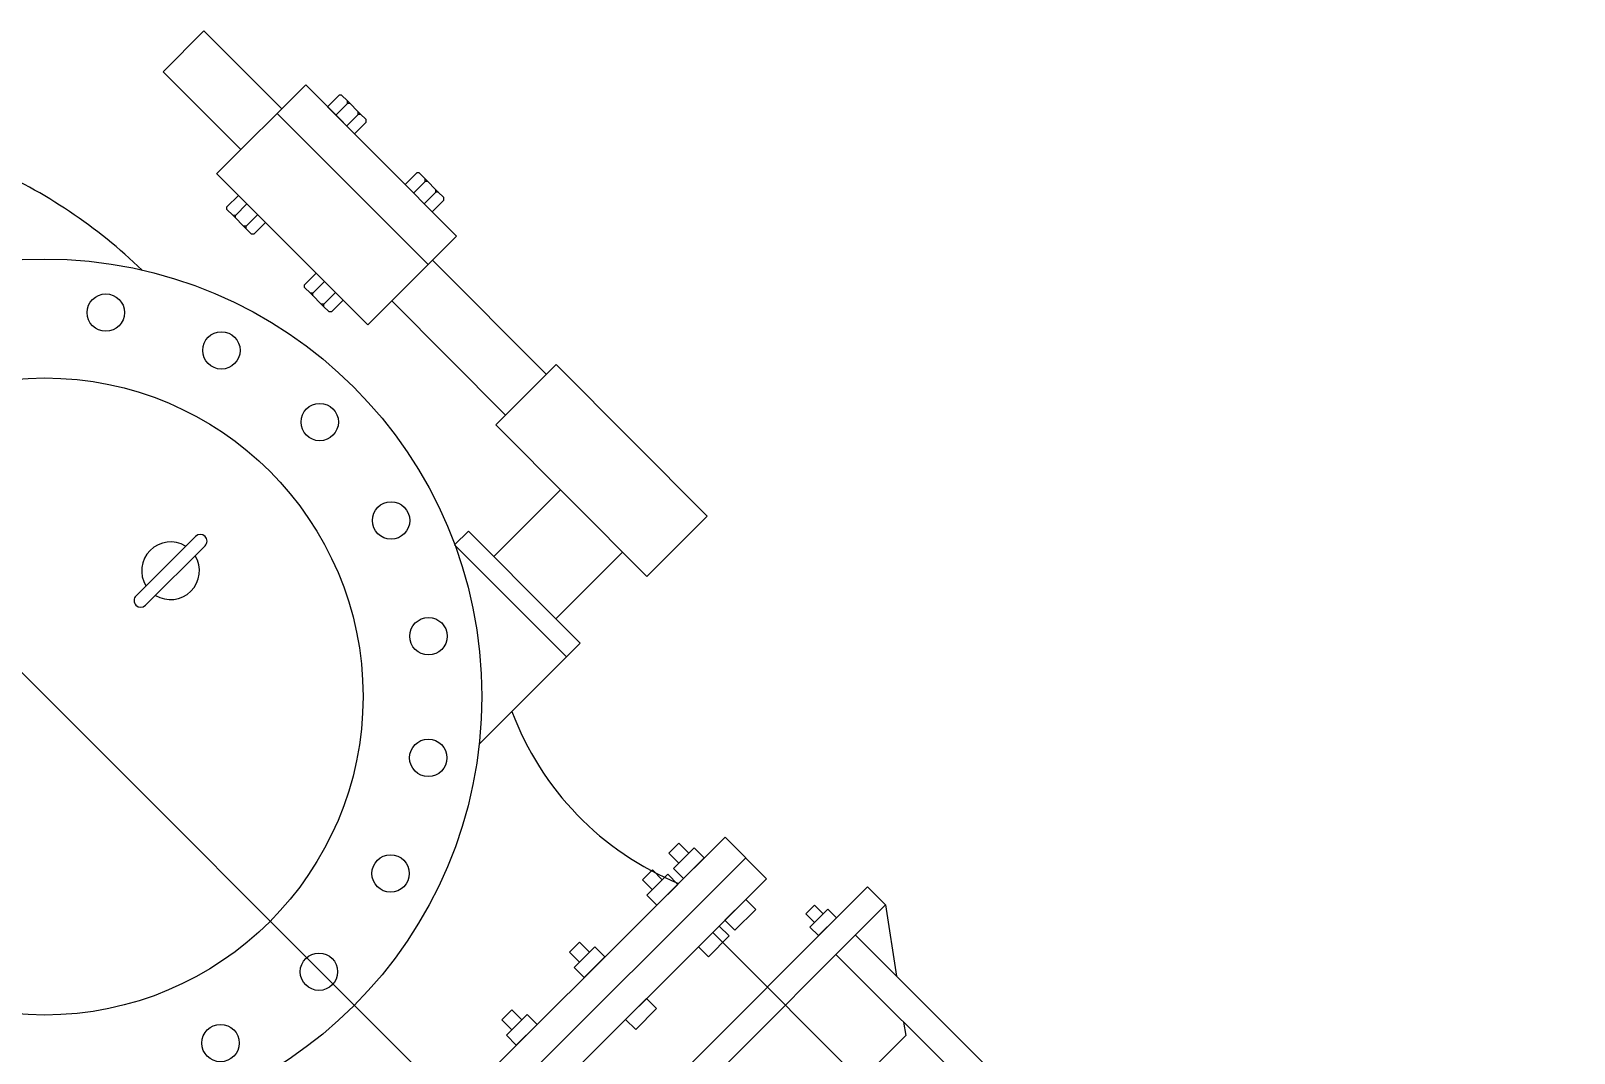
# Model space of a CAD drawing. Header units: inches. Extents: x 72602 to 350810, y -122122 to 43597.
# Drawn here: x 151874 to 153393, y -80330 to -79324 of the extents above; entities that cross this region are included whole.
import ezdxf

# ---------------------------------------------------------------- set-up
doc = ezdxf.new("R2010")
doc.units = ezdxf.units.IN
doc.header["$MEASUREMENT"] = 0
doc.layers.add('M-X-BKGD', color=8, linetype='Continuous')

msp = doc.modelspace()

# ---------------------------------------------------------------- linework, layer by layer
at = {"layer": 'M-X-BKGD'}
for p, q in [((152044.3, -79324.1), (152004.1, -79364.3)), ((152044.3, -79324.1), (152004.1, -79364.3)), ((152120.9, -79400.9), (152044.3, -79324.1)), ((152120.9, -79400.9), (152044.3, -79324.1)), ((152080.7, -79441), (152004.1, -79364.3)), ((152080.7, -79441), (152004.1, -79364.3)), ((152144.5, -79377.4), (152057, -79464.6)), ((152144.5, -79377.4), (152057, -79464.6)), ((152293, -79526.2), (152144.5, -79377.4)), ((152293, -79526.2), (152144.5, -79377.4)), ((152165.8, -79398.8), (152177.3, -79387.3)), ((152165.8, -79398.8), (152177.3, -79387.3)), ((152185.5, -79395.6), (152174.1, -79407)), ((152185.5, -79395.6), (152174.1, -79407)), ((152179.8, -79387.3), (152177.3, -79387.3)), ((152179.8, -79387.3), (152177.3, -79387.3)), ((152185.5, -79393.1), (152179.8, -79387.3)), ((152185.5, -79393.1), (152179.8, -79387.3)), ((152198.2, -79405.8), (152185.5, -79393.1)), ((152185.5, -79395.6), (152185.5, -79393.1)), ((152198.2, -79405.8), (152185.5, -79393.1)), ((152185.5, -79395.6), (152185.5, -79393.1)), ((152188, -79395.6), (152185.5, -79395.6)), ((152188, -79395.6), (152185.5, -79395.6)), ((152264.9, -79554.2), (152116.5, -79405.3)), ((152264.9, -79554.2), (152116.5, -79405.3)), ((152192.5, -79425.4), (152165.8, -79398.8)), ((152192.5, -79425.4), (152165.8, -79398.8)), ((152196.2, -79406.3), (152184.8, -79417.7)), ((152196.2, -79406.3), (152184.8, -79417.7)), ((152196.2, -79406.3), (152196.2, -79403.8)), ((152196.2, -79406.3), (152196.2, -79403.8)), ((152198.7, -79406.3), (152196.2, -79406.3)), ((152198.7, -79406.3), (152196.2, -79406.3)), ((152203.9, -79411.5), (152198.2, -79405.8)), ((152203.9, -79411.5), (152198.2, -79405.8)), ((152192.5, -79425.4), (152203.9, -79414)), ((152192.5, -79425.4), (152203.9, -79414)), ((152203.9, -79414), (152203.9, -79411.5)), ((152203.9, -79414), (152203.9, -79411.5)), ((152205.5, -79613.5), (152056.8, -79464.4)), ((152205.5, -79613.5), (152056.8, -79464.4)), ((152242.3, -79475.4), (152253.8, -79464)), ((152242.3, -79475.4), (152253.8, -79464)), ((152256.3, -79464), (152253.8, -79464)), ((152256.3, -79464), (152253.8, -79464)), ((152262, -79469.8), (152256.3, -79464)), ((152262, -79469.8), (152256.3, -79464)), ((152274.6, -79482.5), (152262, -79469.8)), ((152262, -79472.3), (152262, -79469.8)), ((152274.6, -79482.5), (152262, -79469.8)), ((152262, -79472.3), (152262, -79469.8)), ((152078.4, -79486), (152066.9, -79497.4)), ((152078.4, -79486), (152066.9, -79497.4)), ((152105, -79512.7), (152078.4, -79486)), ((152105, -79512.7), (152078.4, -79486)), ((152268.9, -79502.1), (152242.3, -79475.4)), ((152268.9, -79502.1), (152242.3, -79475.4)), ((152262, -79472.3), (152250.5, -79483.7)), ((152262, -79472.3), (152250.5, -79483.7)), ((152272.7, -79483), (152261.2, -79494.4)), ((152272.7, -79483), (152261.2, -79494.4)), ((152264.5, -79472.3), (152262, -79472.3)), ((152264.5, -79472.3), (152262, -79472.3)), ((152272.7, -79483), (152272.7, -79480.5)), ((152272.7, -79483), (152272.7, -79480.5)), ((152275.2, -79483), (152272.7, -79483)), ((152275.2, -79483), (152272.7, -79483)), ((152280.4, -79488.2), (152274.6, -79482.5)), ((152280.4, -79488.2), (152274.6, -79482.5)), ((152066.9, -79499.9), (152066.9, -79497.4)), ((152066.9, -79499.9), (152066.9, -79497.4)), ((152072.6, -79505.6), (152066.9, -79499.9)), ((152072.6, -79505.6), (152066.9, -79499.9)), ((152075.2, -79505.7), (152086.6, -79494.2)), ((152075.2, -79505.7), (152086.6, -79494.2)), ((152268.9, -79502.1), (152280.4, -79490.7)), ((152268.9, -79502.1), (152280.4, -79490.7)), ((152280.4, -79490.7), (152280.4, -79488.2)), ((152280.4, -79490.7), (152280.4, -79488.2)), ((152085.3, -79518.3), (152072.6, -79505.6)), ((152075.2, -79505.7), (152072.6, -79505.6)), ((152085.3, -79518.3), (152072.6, -79505.6)), ((152075.2, -79505.7), (152072.6, -79505.6)), ((152075.2, -79508.2), (152075.2, -79505.7)), ((152075.2, -79508.2), (152075.2, -79505.7)), ((152085.9, -79516.4), (152083.3, -79516.4)), ((152085.9, -79516.4), (152083.3, -79516.4)), ((152085.8, -79518.9), (152085.9, -79516.4)), ((152085.8, -79518.9), (152085.9, -79516.4)), ((152085.9, -79516.4), (152097.3, -79505)), ((152085.9, -79516.4), (152097.3, -79505)), ((152105, -79512.7), (152093.5, -79524.1)), ((152105, -79512.7), (152093.5, -79524.1)), ((152091, -79524.1), (152085.3, -79518.3)), ((152091, -79524.1), (152085.3, -79518.3)), ((152093.5, -79524.1), (152091, -79524.1)), ((152093.5, -79524.1), (152091, -79524.1)), ((152293, -79526.2), (152205.5, -79613.5)), ((152293, -79526.2), (152205.5, -79613.5)), ((152154.8, -79562.7), (152143.4, -79574.1)), ((152154.8, -79562.7), (152143.4, -79574.1)), ((152181.4, -79589.3), (152154.8, -79562.7)), ((152181.4, -79589.3), (152154.8, -79562.7)), ((152381.5, -79662.2), (152269.3, -79549.8)), ((152381.5, -79662.2), (152269.3, -79549.8)), ((152143.4, -79576.6), (152143.4, -79574.1)), ((152143.4, -79576.6), (152143.4, -79574.1)), ((152149.1, -79582.3), (152143.4, -79576.6)), ((152149.1, -79582.3), (152143.4, -79576.6)), ((152151.6, -79582.3), (152163.1, -79570.9)), ((152151.6, -79582.3), (152163.1, -79570.9)), ((152161.8, -79595), (152149.1, -79582.3)), ((152151.6, -79582.3), (152149.1, -79582.3)), ((152161.8, -79595), (152149.1, -79582.3)), ((152151.6, -79582.3), (152149.1, -79582.3)), ((152151.6, -79584.8), (152151.6, -79582.3)), ((152151.6, -79584.8), (152151.6, -79582.3)), ((152162.3, -79593.1), (152159.8, -79593)), ((152162.3, -79593.1), (152159.8, -79593)), ((152162.3, -79593.1), (152173.8, -79581.6)), ((152162.3, -79593.1), (152173.8, -79581.6)), ((152162.3, -79595.6), (152162.3, -79593.1)), ((152162.3, -79595.6), (152162.3, -79593.1)), ((152181.4, -79589.3), (152170, -79600.8)), ((152181.4, -79589.3), (152170, -79600.8)), ((152341.2, -79702.3), (152229.1, -79589.9)), ((152341.2, -79702.3), (152229.1, -79589.9)), ((152167.5, -79600.8), (152161.8, -79595)), ((152167.5, -79600.8), (152161.8, -79595)), ((152170, -79600.8), (152167.5, -79600.8)), ((152170, -79600.8), (152167.5, -79600.8)), ((152391.1, -79652.6), (152331.6, -79711.9)), ((152391.1, -79652.6), (152331.6, -79711.9)), ((152539.7, -79801.7), (152391.1, -79652.6)), ((152539.7, -79801.7), (152391.1, -79652.6)), ((152480.3, -79861), (152331.6, -79711.9)), ((152480.3, -79861), (152331.6, -79711.9)), ((152395.4, -79775.9), (152329.6, -79841.5)), ((152395.4, -79775.9), (152329.6, -79841.5)), ((152539.7, -79801.7), (152480.3, -79861)), ((152539.7, -79801.7), (152480.3, -79861)), ((152304.6, -79816.4), (152291.1, -79829.8)), ((152304.6, -79816.4), (152291.1, -79829.8)), ((152390.6, -79902.7), (152304.6, -79816.4)), ((152390.6, -79902.7), (152304.6, -79816.4)), ((151977.5, -79880), (152036, -79821.6)), ((151977.5, -79880), (152036, -79821.6)), ((151986.8, -79889.4), (152045.4, -79831)), ((151986.8, -79889.4), (152045.4, -79831)), ((152401.3, -79940.3), (152291.1, -79829.8)), ((152401.3, -79940.3), (152291.1, -79829.8)), ((152456.4, -79837.1), (152390.6, -79902.7)), ((152456.4, -79837.1), (152390.6, -79902.7)), ((152390.6, -79902.7), (152414.7, -79926.9)), ((152390.6, -79902.7), (152414.7, -79926.9)), ((152414.7, -79926.9), (152315.3, -80026)), ((152414.7, -79926.9), (152315.3, -80026)), ((152557.3, -80117.6), (152495.8, -80178.9)), ((152557.3, -80117.6), (152495.8, -80178.9)), ((152511.8, -80123.7), (152502, -80133.5)), ((152511.8, -80123.7), (152502, -80133.5)), ((152521.6, -80133.5), (152511.8, -80123.7)), ((152521.6, -80133.5), (152511.8, -80123.7)), ((152598.2, -80158.6), (152557.3, -80117.6)), ((152598.2, -80158.6), (152557.3, -80117.6)), ((152577.7, -80138.1), (152044.4, -80670)), ((152577.7, -80138.1), (152044.4, -80670)), ((152502, -80133.5), (152511.8, -80143.3)), ((152502, -80133.5), (152511.8, -80143.3)), ((152527, -80128.2), (152506.5, -80148.6)), ((152527, -80128.2), (152506.5, -80148.6)), ((152516.3, -80158.5), (152536.8, -80138)), ((152516.3, -80158.5), (152536.8, -80138)), ((152536.8, -80138), (152527, -80128.2)), ((152536.8, -80138), (152527, -80128.2)), ((152485.7, -80149.7), (152475.9, -80159.5)), ((152485.7, -80149.7), (152475.9, -80159.5)), ((152500.9, -80154.2), (152480.4, -80174.7)), ((152500.9, -80154.2), (152480.4, -80174.7)), ((152495.5, -80159.5), (152485.7, -80149.7)), ((152495.5, -80159.5), (152485.7, -80149.7)), ((152510.7, -80164.1), (152500.9, -80154.2)), ((152510.7, -80164.1), (152500.9, -80154.2)), ((152506.5, -80148.6), (152516.3, -80158.5)), ((152506.5, -80148.6), (152516.3, -80158.5)), ((152075.7, -80789.1), (152697.5, -80166.4)), ((152075.7, -80789.1), (152697.5, -80166.4)), ((152075.7, -80789.1), (152697.5, -80166.4)), ((152075.7, -80789.1), (152697.5, -80166.4)), ((152475.9, -80159.5), (152485.7, -80169.4)), ((152475.9, -80159.5), (152485.7, -80169.4)), ((152490.2, -80184.5), (152510.7, -80164.1)), ((152490.2, -80184.5), (152510.7, -80164.1)), ((152536.7, -80219.9), (152598.2, -80158.6)), ((152536.7, -80219.9), (152598.2, -80158.6)), ((152697.4, -80166.4), (152715.2, -80184.1)), ((152697.4, -80166.4), (152715.2, -80184.1)), ((152495.5, -80179.2), (152085.4, -80588.2)), ((152495.5, -80179.2), (152085.4, -80588.2)), ((152093.4, -80806.8), (152715.2, -80184.1)), ((152093.4, -80806.8), (152715.2, -80184.1)), ((152480.4, -80174.7), (152490.2, -80184.5)), ((152480.4, -80174.7), (152490.2, -80184.5)), ((152557.2, -80199.5), (152577.7, -80179.1)), ((152557.2, -80199.5), (152577.7, -80179.1)), ((152577.7, -80179.1), (152587.5, -80188.9)), ((152577.7, -80179.1), (152587.5, -80188.9)), ((152645.4, -80184.5), (152636.9, -80193)), ((152645.4, -80184.5), (152636.9, -80193)), ((152653.9, -80193), (152645.4, -80184.5)), ((152653.9, -80193), (152645.4, -80184.5)), ((152715.2, -80184.1), (152726.1, -80254.5)), ((152715.2, -80184.1), (152726.1, -80254.5)), ((152567, -80209.3), (152557.2, -80199.5)), ((152567, -80209.3), (152557.2, -80199.5)), ((152587.5, -80188.9), (152567, -80209.3)), ((152587.5, -80188.9), (152567, -80209.3)), ((152636.9, -80193), (152645.4, -80201.5)), ((152636.9, -80193), (152645.4, -80201.5)), ((152658.5, -80188.4), (152640.8, -80206.1)), ((152658.5, -80188.4), (152640.8, -80206.1)), ((152649.3, -80214.6), (152667, -80196.9)), ((152649.3, -80214.6), (152667, -80196.9)), ((152667, -80196.9), (152658.5, -80188.4)), ((152667, -80196.9), (152658.5, -80188.4)), ((152551.6, -80205.1), (152126.3, -80629.2)), ((152551.6, -80205.1), (152126.3, -80629.2)), ((152531.1, -80225.5), (152551.6, -80205.1)), ((152531.1, -80225.5), (152551.6, -80205.1)), ((152561.4, -80214.9), (152540.9, -80235.4)), ((152561.4, -80214.9), (152540.9, -80235.4)), ((152726.1, -80392.5), (152545.1, -80211.5)), ((152726.1, -80392.5), (152545.1, -80211.5)), ((152551.6, -80205.1), (152561.4, -80214.9)), ((152551.6, -80205.1), (152561.4, -80214.9)), ((152640.8, -80206.1), (152649.3, -80214.6)), ((152640.8, -80206.1), (152649.3, -80214.6)), ((152685.4, -80213.9), (153120.1, -80647.9)), ((152685.4, -80213.9), (153120.1, -80647.9)), ((152414.1, -80221.1), (152404.2, -80230.9)), ((152414.1, -80221.1), (152404.2, -80230.9)), ((152404.2, -80230.9), (152414.1, -80240.8)), ((152404.2, -80230.9), (152414.1, -80240.8)), ((152429.2, -80225.7), (152408.7, -80246.1)), ((152429.2, -80225.7), (152408.7, -80246.1)), ((152423.9, -80231), (152414.1, -80221.1)), ((152423.9, -80231), (152414.1, -80221.1)), ((152439.1, -80235.5), (152429.2, -80225.7)), ((152439.1, -80235.5), (152429.2, -80225.7)), ((152540.9, -80235.4), (152531.1, -80225.5)), ((152540.9, -80235.4), (152531.1, -80225.5)), ((152408.7, -80246.1), (152418.5, -80255.9)), ((152408.7, -80246.1), (152418.5, -80255.9)), ((152418.5, -80255.9), (152439.1, -80235.5)), ((152418.5, -80255.9), (152439.1, -80235.5)), ((152666.4, -80233), (153101, -80667)), ((152666.4, -80233), (153101, -80667)), ((152459.4, -80297), (152479.9, -80276.5)), ((152459.4, -80297), (152479.9, -80276.5)), ((152479.9, -80276.5), (152489.8, -80286.3)), ((152479.9, -80276.5), (152489.8, -80286.3)), ((152347.4, -80287.6), (152337.5, -80297.5)), ((152347.4, -80287.6), (152337.5, -80297.5)), ((152362.5, -80292.2), (152342, -80312.6)), ((152362.5, -80292.2), (152342, -80312.6)), ((152357.2, -80297.5), (152347.4, -80287.6)), ((152357.2, -80297.5), (152347.4, -80287.6)), ((152372.3, -80302), (152362.5, -80292.2)), ((152372.3, -80302), (152362.5, -80292.2)), ((152489.8, -80286.3), (152469.3, -80306.8)), ((152489.8, -80286.3), (152469.3, -80306.8)), ((152337.5, -80297.5), (152347.4, -80307.3)), ((152337.5, -80297.5), (152347.4, -80307.3)), ((152351.8, -80322.5), (152372.3, -80302)), ((152351.8, -80322.5), (152372.3, -80302)), ((152469.3, -80306.8), (152459.4, -80297)), ((152469.3, -80306.8), (152459.4, -80297)), ((152733.1, -80299.6), (152735.1, -80312.8)), ((152733.1, -80299.6), (152735.1, -80312.8)), ((152342, -80312.6), (152351.8, -80322.5)), ((152342, -80312.6), (152351.8, -80322.5)), ((152690.6, -80357.4), (152735.1, -80312.8)), ((152690.6, -80357.4), (152735.1, -80312.8))]:
    msp.add_line(p, q, dxfattribs=at)
at = {"layer": 'M-X-BKGD', "ltscale": 0.003}
msp.add_line((154105.7, -82196.4), (151454.8, -79545.5), dxfattribs=at)
msp.add_line((154105.7, -82196.4), (151454.8, -79545.5), dxfattribs=at)
at = {"layer": 'M-X-BKGD'}
for centre, radius in [((151887.4, -79979.2), 430.5), ((151887.4, -79979.2), 430.5), ((151947.7, -79601.4), 18.4), ((151947.7, -79601.4), 18.4), ((152061.5, -79638.6), 18.4), ((152061.5, -79638.6), 18.4), ((151887.4, -79979.2), 313.5), ((151887.4, -79979.2), 313.5), ((152158.3, -79709.1), 18.4), ((152158.3, -79709.1), 18.4), ((152228.5, -79806), 18.4), ((152228.5, -79806), 18.4), ((152265.3, -79919.9), 18.4), ((152265.3, -79919.9), 18.4), ((152265.1, -80039.6), 18.4), ((152265.1, -80039.6), 18.4), ((152228, -80153.4), 18.4), ((152228, -80153.4), 18.4), ((152157.5, -80250.1), 18.4), ((152157.5, -80250.1), 18.4), ((152060.6, -80320.3), 18.4), ((152060.6, -80320.3), 18.4)]:
    msp.add_circle(centre, radius, dxfattribs=at)
for centre, radius, start, end in [((151616.7, -79941.9), 529.8, 46.1915, 66.0954), ((151616.7, -79941.9), 529.8, 46.1915, 66.0954), ((152040.7, -79826.3), 6.64, 314.9209, 134.9209), ((152040.7, -79826.3), 6.64, 314.9209, 134.9209), ((152011.4, -79855.5), 28.4, 58.4383, 211.4034), ((152011.4, -79855.5), 28.4, 58.4383, 211.4034), ((152011.4, -79855.5), 28.4, 238.4383, 31.4034), ((152011.4, -79855.5), 28.4, 238.4383, 31.4034), ((151982.1, -79884.7), 6.64, 134.9209, 314.9209), ((151982.1, -79884.7), 6.64, 134.9209, 314.9209), ((152622.9, -79891.1), 294, 200.4723, 247.747), ((152622.9, -79891.1), 294, 200.4723, 247.747)]:
    msp.add_arc(centre, radius, start, end, dxfattribs=at)

doc.saveas('drawing.dxf')
